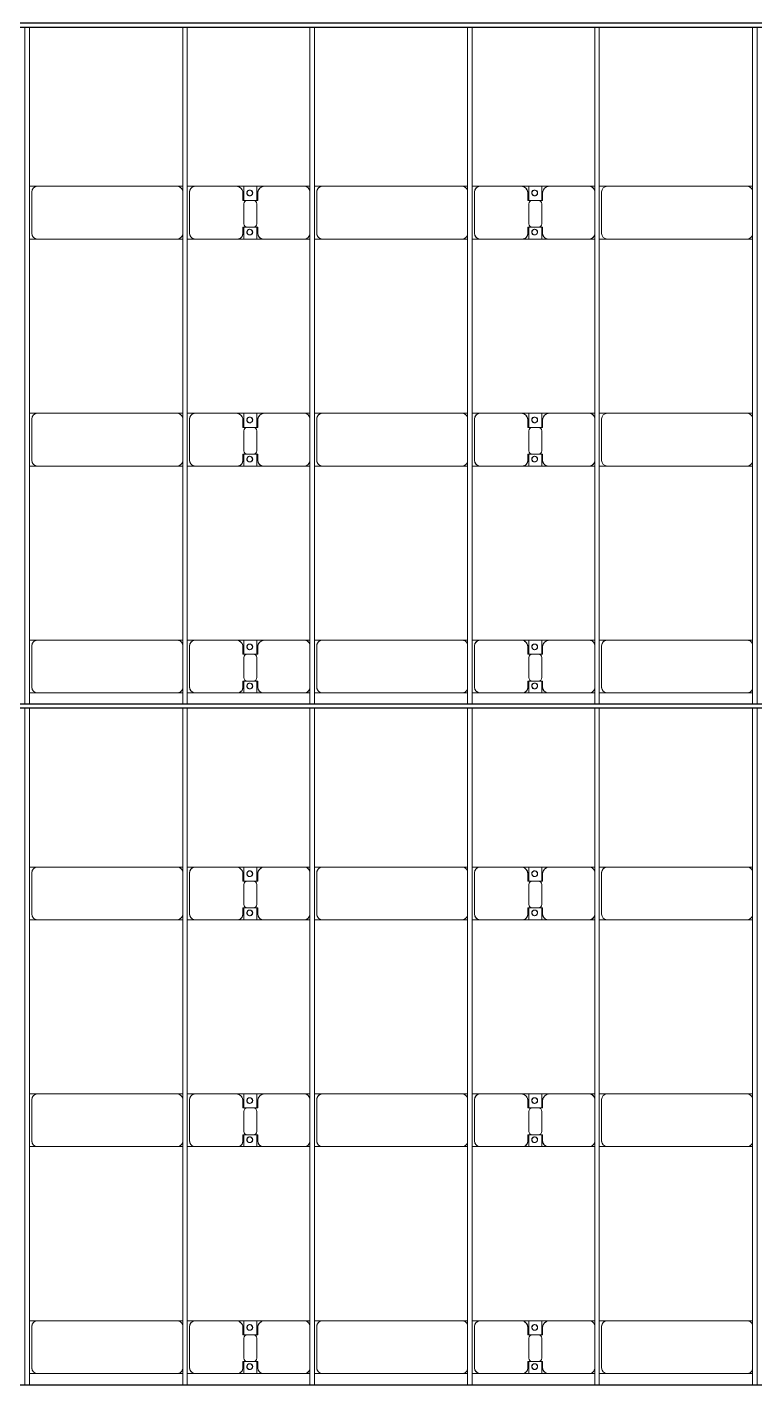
# Model space of a CAD drawing. Header units: millimetres. Extents: x -248177 to 167033, y 156986 to 268923.
# Drawn here: x -183923 to -177513, y 184419 to 196382 of the extents above; entities that cross this region are included whole.
import ezdxf

# ---------------------------------------------------------------- set-up
doc = ezdxf.new("R2010")
doc.units = ezdxf.units.MM
for name, color, linetype, lineweight in [('A-DETL-MBND', 5, 'Continuous', 9), ('A-GENM', 13, 'Continuous', 9), ('S-BEAM', 12, 'Continuous', 9)]:
    doc.layers.add(name, color=color, linetype=linetype, lineweight=lineweight)

# ---------------------------------------------------------------- blocks, each defined once
blk = doc.blocks.new('Dai phao do pin - DẢI PHAO ĐỠ PIN-15978-BỐ TRÍ KHUNG KẾT CẤU BÈ PIN 02')
at = {"layer": 'A-DETL-MBND', "color": 8}
for p, q in [((54530, 242), (54600, 242)), ((54530, 242), (54600, 242)), ((55830, 242), (54600, 242)), ((55830, 242), (55880, 242)), ((55830, 242), (55880, 242)), ((55920, 242), (55990, 242)), ((55920, 242), (55990, 242)), ((56350, 242), (55990, 242)), ((56350, 242), (56532, 242)), ((56532, 242), (56350, 242)), ((56418, 242), (56600, 242)), ((56418, 116), (56418, 242)), ((56600, 242), (56418, 242)), ((56532, 242), (56532, 116)), ((56950, 242), (56600, 242)), ((56950, 242), (57000, 242)), ((56950, 242), (57000, 242)), ((57040, 242), (57110, 242)), ((57040, 242), (57110, 242)), ((58340, 242), (57110, 242)), ((58340, 242), (58390, 242)), ((58340, 242), (58390, 242)), ((58430, 242), (58500, 242)), ((58430, 242), (58500, 242)), ((58860, 242), (58500, 242)), ((58860, 242), (59042, 242)), ((59042, 242), (58860, 242)), ((58928, 242), (59110, 242)), ((58928, 116), (58928, 242)), ((59110, 242), (58928, 242)), ((59042, 242), (59042, 116)), ((59460, 242), (59110, 242)), ((59460, 242), (59510, 242)), ((59460, 242), (59510, 242)), ((59550, 242), (59620, 242)), ((59550, 242), (59620, 242)), ((60850, 242), (59620, 242)), ((60850, 242), (60900, 242)), ((60850, 242), (60900, 242)), ((54550, 192), (54550, -173)), ((55940, 192), (55940, -173)), ((56410, 118), (56410, 182)), ((56540, 182), (56540, 118)), ((57060, 192), (57060, -173)), ((58450, 192), (58450, -173)), ((58920, 118), (58920, 182)), ((59050, 182), (59050, 118)), ((59570, 192), (59570, -173)), ((56502, 118), (56410, 118)), ((56418, 88), (56418, -88)), ((56540, 118), (56448, 118)), ((56532, -88), (56532, 88)), ((59012, 118), (58920, 118)), ((58928, 88), (58928, -88)), ((59050, 118), (58958, 118)), ((59042, -88), (59042, 88)), ((56410, -173), (56410, -118)), ((56410, -118), (56502, -118)), ((56418, -223), (56418, -116)), ((56448, -118), (56540, -118)), ((56532, -116), (56532, -223)), ((56540, -118), (56540, -173)), ((58920, -173), (58920, -118)), ((58920, -118), (59012, -118)), ((58928, -223), (58928, -116)), ((58958, -118), (59050, -118)), ((59042, -116), (59042, -223)), ((59050, -118), (59050, -173)), ((54600, -223), (54530, -223)), ((54600, -223), (54530, -223)), ((54600, -223), (55830, -223)), ((55880, -223), (55830, -223)), ((55880, -223), (55830, -223)), ((55990, -223), (55920, -223)), ((55990, -223), (55920, -223)), ((55990, -223), (56360, -223)), ((56532, -223), (56360, -223)), ((56360, -223), (56532, -223)), ((56590, -223), (56418, -223)), ((56418, -223), (56590, -223)), ((56590, -223), (56950, -223)), ((57000, -223), (56950, -223)), ((57000, -223), (56950, -223)), ((57110, -223), (57040, -223)), ((57110, -223), (57040, -223)), ((57110, -223), (58340, -223)), ((58390, -223), (58340, -223)), ((58390, -223), (58340, -223)), ((58500, -223), (58430, -223)), ((58500, -223), (58430, -223)), ((58500, -223), (58870, -223)), ((59042, -223), (58870, -223)), ((58870, -223), (59042, -223)), ((59100, -223), (58928, -223)), ((58928, -223), (59100, -223)), ((59100, -223), (59460, -223)), ((59510, -223), (59460, -223)), ((59510, -223), (59460, -223)), ((59620, -223), (59550, -223)), ((59620, -223), (59550, -223)), ((59620, -223), (60850, -223)), ((60900, -223), (60850, -223)), ((60900, -223), (60850, -223))]:
    blk.add_line(p, q, dxfattribs=at)
for centre, radius, start, end in [((54600, 192), 50, 90, 180), ((54600, 192), 50, 105, 135), ((55830, 192), 50, 15, 90), ((55830, 192), 50, 60, 90), ((55990, 192), 50, 90, 180), ((55990, 192), 50, 105, 180), ((56350, 182), 60, 0, 90), ((56600, 182), 60, 90, 180), ((56950, 192), 50, 15, 90), ((56950, 192), 50, 15, 75), ((57110, 192), 50, 90, 180), ((57110, 192), 50, 105, 135), ((58340, 192), 50, 15, 90), ((58340, 192), 50, 60, 90), ((58500, 192), 50, 90, 180), ((58500, 192), 50, 105, 180), ((58860, 182), 60, 0, 90), ((59110, 182), 60, 90, 180), ((59460, 192), 50, 15, 90), ((59460, 192), 50, 15, 75), ((59620, 192), 50, 90, 180), ((59620, 192), 50, 105, 135), ((60850, 192), 50, 15, 90), ((60850, 192), 50, 60, 90), ((54600, 192), 50, 150, 180), ((55830, 192), 50, 15, 30), ((56350, 182), 60, 0, 60), ((56469, 183), 25, 0, 180), ((56469, 183), 25, 0, 165), ((56469, 183), 25, 180, 0), ((56471, 183), 25, 0, 180), ((56471, 183), 25, 90, 180), ((56471, 183), 25, 180, 360), ((56471, 183), 25, 180, 300), ((56469, 183), 25, 210, 0), ((56471, 183), 25, 15, 75), ((56471, 183), 25, 330, 345), ((56600, 182), 60, 120, 180), ((57110, 192), 50, 150, 180), ((58340, 192), 50, 15, 30), ((58860, 182), 60, 0, 60), ((58979, 183), 25, 0, 180), ((58979, 183), 25, 0, 165), ((58979, 183), 25, 180, 0), ((58981, 183), 25, 0, 180), ((58981, 183), 25, 90, 180), ((58981, 183), 25, 180, 360), ((58981, 183), 25, 180, 300), ((58979, 183), 25, 210, 0), ((58981, 183), 25, 15, 75), ((58981, 183), 25, 330, 345), ((59110, 182), 60, 120, 180), ((59620, 192), 50, 150, 180), ((60850, 192), 50, 15, 30), ((56448, 88), 30, 90, 180), ((56502, 88), 30, 360, 90), ((58958, 88), 30, 90, 180), ((59012, 88), 30, 360, 90), ((56448, -88), 30, 180, 270), ((56502, -88), 30, 270, 360), ((58958, -88), 30, 180, 270), ((59012, -88), 30, 270, 0), ((54600, -173), 50, 180, 270), ((54600, -173), 50, 180, 210), ((54600, -173), 50, 240, 270), ((55830, -173), 50, 270, 345), ((55830, -173), 50, 285, 300), ((55830, -173), 50, 330, 345), ((55990, -173), 50, 180, 270), ((55990, -173), 50, 180, 255), ((56360, -173), 50, 270, 0), ((56360, -173), 50, 285, 0), ((56469, -162), 25, 0, 180), ((56469, -162), 25, 105, 165), ((56469, -162), 25, 180, 0), ((56469, -162), 25, 195, 0), ((56471, -162), 25, 0, 180), ((56471, -162), 25, 105, 180), ((56471, -162), 25, 180, 360), ((56471, -162), 25, 180, 270), ((56469, -162), 25, 0, 75), ((56471, -162), 25, 15, 75), ((56471, -162), 25, 285, 345), ((56590, -173), 50, 180, 270), ((56590, -173), 50, 180, 255), ((56950, -173), 50, 270, 345), ((56950, -173), 50, 285, 345), ((57110, -173), 50, 180, 270), ((57110, -173), 50, 180, 210), ((57110, -173), 50, 240, 270), ((58340, -173), 50, 270, 345), ((58340, -173), 50, 285, 300), ((58340, -173), 50, 330, 345), ((58500, -173), 50, 180, 270), ((58500, -173), 50, 180, 255), ((58870, -173), 50, 270, 0), ((58870, -173), 50, 285, 360), ((58979, -162), 25, 0, 180), ((58979, -162), 25, 105, 165), ((58979, -162), 25, 180, 0), ((58979, -162), 25, 195, 0), ((58981, -162), 25, 0, 180), ((58981, -162), 25, 105, 180), ((58981, -162), 25, 180, 0), ((58981, -162), 25, 180, 270), ((58979, -162), 25, 0, 75), ((58981, -162), 25, 15, 75), ((58981, -162), 25, 285, 345), ((59100, -173), 50, 180, 270), ((59100, -173), 50, 180, 255), ((59460, -173), 50, 270, 345), ((59460, -173), 50, 285, 345), ((59620, -173), 50, 180, 270), ((59620, -173), 50, 180, 210), ((59620, -173), 50, 240, 270), ((60850, -173), 50, 270, 345), ((60850, -173), 50, 285, 300), ((60850, -173), 50, 330, 345)]:
    blk.add_arc(centre, radius, start, end, dxfattribs=at)
blk = doc.blocks.new('Dai phao do pin - DẢI PHAO ĐỠ PIN-V13-BỐ TRÍ KHUNG KẾT CẤU BÈ PIN 02')
at = {"layer": 'A-DETL-MBND', "color": 8}
for p, q in [((54530, 242), (54600, 242)), ((54530, 242), (54600, 242)), ((55830, 242), (54600, 242)), ((55830, 242), (55880, 242)), ((55830, 242), (55880, 242)), ((55920, 242), (55990, 242)), ((55920, 242), (55990, 242)), ((56350, 242), (55990, 242)), ((56350, 242), (56532, 242)), ((56532, 242), (56350, 242)), ((56418, 242), (56600, 242)), ((56418, 116), (56418, 242)), ((56600, 242), (56418, 242)), ((56532, 242), (56532, 116)), ((56950, 242), (56600, 242)), ((56950, 242), (57000, 242)), ((56950, 242), (57000, 242)), ((57040, 242), (57110, 242)), ((57040, 242), (57110, 242)), ((58340, 242), (57110, 242)), ((58340, 242), (58390, 242)), ((58340, 242), (58390, 242)), ((58430, 242), (58500, 242)), ((58430, 242), (58500, 242)), ((58860, 242), (58500, 242)), ((58860, 242), (59042, 242)), ((59042, 242), (58860, 242)), ((58928, 242), (59110, 242)), ((58928, 116), (58928, 242)), ((59110, 242), (58928, 242)), ((59042, 242), (59042, 116)), ((59460, 242), (59110, 242)), ((59460, 242), (59510, 242)), ((59460, 242), (59510, 242)), ((59550, 242), (59620, 242)), ((59550, 242), (59620, 242)), ((60850, 242), (59620, 242)), ((60850, 242), (60900, 242)), ((60850, 242), (60900, 242)), ((54550, 192), (54550, -173)), ((55940, 192), (55940, -173)), ((56410, 118), (56410, 182)), ((56540, 182), (56540, 118)), ((57060, 192), (57060, -173)), ((58450, 192), (58450, -173)), ((58920, 118), (58920, 182)), ((59050, 182), (59050, 118)), ((59570, 192), (59570, -173)), ((56502, 118), (56410, 118)), ((56418, 88), (56418, -88)), ((56540, 118), (56448, 118)), ((56532, -88), (56532, 88)), ((59012, 118), (58920, 118)), ((58928, 88), (58928, -88)), ((59050, 118), (58958, 118)), ((59042, -88), (59042, 88)), ((56410, -173), (56410, -118)), ((56410, -118), (56502, -118)), ((56418, -223), (56418, -116)), ((56448, -118), (56540, -118)), ((56532, -116), (56532, -223)), ((56540, -118), (56540, -173)), ((58920, -173), (58920, -118)), ((58920, -118), (59012, -118)), ((58928, -223), (58928, -116)), ((58958, -118), (59050, -118)), ((59042, -116), (59042, -223)), ((59050, -118), (59050, -173)), ((54600, -223), (54530, -223)), ((54600, -223), (54530, -223)), ((54600, -223), (55830, -223)), ((55880, -223), (55830, -223)), ((55880, -223), (55830, -223)), ((55990, -223), (55920, -223)), ((55990, -223), (55920, -223)), ((55990, -223), (56360, -223)), ((56532, -223), (56360, -223)), ((56360, -223), (56532, -223)), ((56590, -223), (56418, -223)), ((56418, -223), (56590, -223)), ((56590, -223), (56950, -223)), ((57000, -223), (56950, -223)), ((57000, -223), (56950, -223)), ((57110, -223), (57040, -223)), ((57110, -223), (57040, -223)), ((57110, -223), (58340, -223)), ((58390, -223), (58340, -223)), ((58390, -223), (58340, -223)), ((58500, -223), (58430, -223)), ((58500, -223), (58430, -223)), ((58500, -223), (58870, -223)), ((59042, -223), (58870, -223)), ((58870, -223), (59042, -223)), ((59100, -223), (58928, -223)), ((58928, -223), (59100, -223)), ((59100, -223), (59460, -223)), ((59510, -223), (59460, -223)), ((59510, -223), (59460, -223)), ((59620, -223), (59550, -223)), ((59620, -223), (59550, -223)), ((59620, -223), (60850, -223)), ((60900, -223), (60850, -223)), ((60900, -223), (60850, -223))]:
    blk.add_line(p, q, dxfattribs=at)
for centre, radius, start, end in [((54600, 192), 50, 90, 180), ((54600, 192), 50, 105, 135), ((55830, 192), 50, 15, 90), ((55830, 192), 50, 60, 90), ((55990, 192), 50, 90, 180), ((55990, 192), 50, 105, 180), ((56350, 182), 60, 0, 90), ((56600, 182), 60, 90, 180), ((56950, 192), 50, 15, 90), ((56950, 192), 50, 15, 75), ((57110, 192), 50, 90, 180), ((57110, 192), 50, 105, 135), ((58340, 192), 50, 15, 90), ((58340, 192), 50, 60, 90), ((58500, 192), 50, 90, 180), ((58500, 192), 50, 105, 180), ((58860, 182), 60, 0, 90), ((59110, 182), 60, 90, 180), ((59460, 192), 50, 15, 90), ((59460, 192), 50, 15, 75), ((59620, 192), 50, 90, 180), ((59620, 192), 50, 105, 135), ((60850, 192), 50, 15, 90), ((60850, 192), 50, 60, 90), ((54600, 192), 50, 150, 180), ((55830, 192), 50, 15, 30), ((56350, 182), 60, 4.3649, 60), ((56469, 183), 25, 0, 180), ((56469, 183), 25, 0, 165), ((56469, 183), 25, 180, 0), ((56471, 183), 25, 0, 180), ((56471, 183), 25, 90, 180), ((56471, 183), 25, 180, 360), ((56471, 183), 25, 180, 300), ((56469, 183), 25, 210, 0), ((56471, 183), 25, 15, 75), ((56471, 183), 25, 330, 345), ((56600, 182), 60, 120, 175.6367), ((57110, 192), 50, 150, 180), ((58340, 192), 50, 15, 30), ((58860, 182), 60, 4.3328, 60), ((58979, 183), 25, 0, 180), ((58979, 183), 25, 0, 165), ((58979, 183), 25, 180, 0), ((58981, 183), 25, 0, 180), ((58981, 183), 25, 90, 180), ((58981, 183), 25, 180, 360), ((58981, 183), 25, 180, 300), ((58979, 183), 25, 210, 0), ((58981, 183), 25, 15, 75), ((58981, 183), 25, 330, 345), ((59110, 182), 60, 120, 175.6688), ((59620, 192), 50, 150, 180), ((60850, 192), 50, 15, 30), ((56448, 88), 30, 90, 180), ((56502, 88), 30, 360, 90), ((58958, 88), 30, 90, 180), ((59012, 88), 30, 360, 90), ((56448, -88), 30, 180, 270), ((56502, -88), 30, 270, 360), ((58958, -88), 30, 180, 270), ((59012, -88), 30, 270, 0), ((54600, -173), 50, 180, 270), ((54600, -173), 50, 180, 210), ((54600, -173), 50, 240, 270), ((55830, -173), 50, 270, 345), ((55830, -173), 50, 285, 300), ((55830, -173), 50, 330, 345), ((55990, -173), 50, 180, 270), ((55990, -173), 50, 180, 255), ((56360, -173), 50, 270, 0), ((56360, -173), 50, 285, 0), ((56469, -162), 25, 0, 180), ((56469, -162), 25, 105, 165), ((56469, -162), 25, 180, 0), ((56469, -162), 25, 195, 0), ((56471, -162), 25, 0, 180), ((56471, -162), 25, 105, 180), ((56471, -162), 25, 180, 360), ((56471, -162), 25, 180, 270), ((56469, -162), 25, 0, 75), ((56471, -162), 25, 15, 75), ((56471, -162), 25, 285, 345), ((56590, -173), 50, 180, 270), ((56590, -173), 50, 180, 255), ((56950, -173), 50, 270, 345), ((56950, -173), 50, 285, 345), ((57110, -173), 50, 180, 270), ((57110, -173), 50, 180, 210), ((57110, -173), 50, 240, 270), ((58340, -173), 50, 270, 345), ((58340, -173), 50, 285, 300), ((58340, -173), 50, 330, 345), ((58500, -173), 50, 180, 270), ((58500, -173), 50, 180, 255), ((58870, -173), 50, 270, 0), ((58870, -173), 50, 285, 360), ((58979, -162), 25, 0, 180), ((58979, -162), 25, 105, 165), ((58979, -162), 25, 180, 0), ((58979, -162), 25, 195, 0), ((58981, -162), 25, 0, 180), ((58981, -162), 25, 105, 180), ((58981, -162), 25, 180, 0), ((58981, -162), 25, 180, 270), ((58979, -162), 25, 0, 75), ((58981, -162), 25, 15, 75), ((58981, -162), 25, 285, 345), ((59100, -173), 50, 180, 270), ((59100, -173), 50, 180, 255), ((59460, -173), 50, 270, 345), ((59460, -173), 50, 285, 345), ((59620, -173), 50, 180, 270), ((59620, -173), 50, 180, 210), ((59620, -173), 50, 240, 270), ((60850, -173), 50, 270, 345), ((60850, -173), 50, 285, 300), ((60850, -173), 50, 330, 345)]:
    blk.add_arc(centre, radius, start, end, dxfattribs=at)
blk = doc.blocks.new('Dai phao do pin - DẢI PHAO ĐỠ PIN-V14-BỐ TRÍ KHUNG KẾT CẤU BÈ PIN 02')
at = {"layer": 'A-DETL-MBND', "color": 8}
for p, q in [((54530, 242), (54600, 242)), ((54530, 242), (54600, 242)), ((55830, 242), (54600, 242)), ((55830, 242), (55880, 242)), ((55830, 242), (55880, 242)), ((55920, 242), (55990, 242)), ((55920, 242), (55990, 242)), ((56350, 242), (55990, 242)), ((56350, 242), (56532, 242)), ((56532, 242), (56350, 242)), ((56418, 242), (56600, 242)), ((56418, 116), (56418, 242)), ((56600, 242), (56418, 242)), ((56532, 242), (56532, 116)), ((56950, 242), (56600, 242)), ((56950, 242), (57000, 242)), ((56950, 242), (57000, 242)), ((57040, 242), (57110, 242)), ((57040, 242), (57110, 242)), ((58340, 242), (57110, 242)), ((58340, 242), (58390, 242)), ((58340, 242), (58390, 242)), ((58430, 242), (58500, 242)), ((58430, 242), (58500, 242)), ((58860, 242), (58500, 242)), ((58860, 242), (59042, 242)), ((59042, 242), (58860, 242)), ((58928, 242), (59110, 242)), ((58928, 116), (58928, 242)), ((59110, 242), (58928, 242)), ((59042, 242), (59042, 116)), ((59460, 242), (59110, 242)), ((59460, 242), (59510, 242)), ((59460, 242), (59510, 242)), ((59550, 242), (59620, 242)), ((59550, 242), (59620, 242)), ((60850, 242), (59620, 242)), ((60850, 242), (60900, 242)), ((60850, 242), (60900, 242)), ((54550, 192), (54550, -173)), ((55940, 192), (55940, -173)), ((56410, 118), (56410, 182)), ((56540, 182), (56540, 118)), ((57060, 192), (57060, -173)), ((58450, 192), (58450, -173)), ((58920, 118), (58920, 182)), ((59050, 182), (59050, 118)), ((59570, 192), (59570, -173)), ((56502, 118), (56410, 118)), ((56418, 88), (56418, -88)), ((56540, 118), (56448, 118)), ((56532, -88), (56532, 88)), ((59012, 118), (58920, 118)), ((58928, 88), (58928, -88)), ((59050, 118), (58958, 118)), ((59042, -88), (59042, 88)), ((56410, -173), (56410, -118)), ((56410, -118), (56502, -118)), ((56418, -223), (56418, -116)), ((56448, -118), (56540, -118)), ((56532, -116), (56532, -223)), ((56540, -118), (56540, -173)), ((58920, -173), (58920, -118)), ((58920, -118), (59012, -118)), ((58928, -223), (58928, -116)), ((58958, -118), (59050, -118)), ((59042, -116), (59042, -223)), ((59050, -118), (59050, -173)), ((54600, -223), (54530, -223)), ((54600, -223), (54530, -223)), ((54600, -223), (55830, -223)), ((55880, -223), (55830, -223)), ((55880, -223), (55830, -223)), ((55990, -223), (55920, -223)), ((55990, -223), (55920, -223)), ((55990, -223), (56360, -223)), ((56532, -223), (56360, -223)), ((56360, -223), (56532, -223)), ((56590, -223), (56418, -223)), ((56418, -223), (56590, -223)), ((56590, -223), (56950, -223)), ((57000, -223), (56950, -223)), ((57000, -223), (56950, -223)), ((57110, -223), (57040, -223)), ((57110, -223), (57040, -223)), ((57110, -223), (58340, -223)), ((58390, -223), (58340, -223)), ((58390, -223), (58340, -223)), ((58500, -223), (58430, -223)), ((58500, -223), (58430, -223)), ((58500, -223), (58870, -223)), ((59042, -223), (58870, -223)), ((58870, -223), (59042, -223)), ((59100, -223), (58928, -223)), ((58928, -223), (59100, -223)), ((59100, -223), (59460, -223)), ((59510, -223), (59460, -223)), ((59510, -223), (59460, -223)), ((59620, -223), (59550, -223)), ((59620, -223), (59550, -223)), ((59620, -223), (60850, -223)), ((60900, -223), (60850, -223)), ((60900, -223), (60850, -223))]:
    blk.add_line(p, q, dxfattribs=at)
for centre, radius, start, end in [((54600, 192), 50, 90, 180), ((54600, 192), 50, 105, 135), ((55830, 192), 50, 15, 90), ((55830, 192), 50, 60, 90), ((55990, 192), 50, 90, 180), ((55990, 192), 50, 105, 180), ((56350, 182), 60, 0, 90), ((56600, 182), 60, 90, 180), ((56950, 192), 50, 15, 90), ((56950, 192), 50, 15, 75), ((57110, 192), 50, 90, 180), ((57110, 192), 50, 105, 135), ((58340, 192), 50, 15, 90), ((58340, 192), 50, 60, 90), ((58500, 192), 50, 90, 180), ((58500, 192), 50, 105, 180), ((58860, 182), 60, 0, 90), ((59110, 182), 60, 90, 180), ((59460, 192), 50, 15, 90), ((59460, 192), 50, 15, 75), ((59620, 192), 50, 90, 180), ((59620, 192), 50, 105, 135), ((60850, 192), 50, 15, 90), ((60850, 192), 50, 60, 90), ((54600, 192), 50, 150, 180), ((55830, 192), 50, 15, 30), ((56350, 182), 60, 0, 60), ((56469, 183), 25, 0, 180), ((56469, 183), 25, 0, 165), ((56469, 183), 25, 180, 0), ((56471, 183), 25, 0, 180), ((56471, 183), 25, 90, 180), ((56471, 183), 25, 180, 360), ((56471, 183), 25, 180, 300), ((56469, 183), 25, 210, 0), ((56471, 183), 25, 15, 75), ((56471, 183), 25, 330, 345), ((56600, 182), 60, 120, 180), ((57110, 192), 50, 150, 180), ((58340, 192), 50, 15, 30), ((58860, 182), 60, 0, 60), ((58979, 183), 25, 0, 180), ((58979, 183), 25, 0, 165), ((58979, 183), 25, 180, 0), ((58981, 183), 25, 0, 180), ((58981, 183), 25, 90, 180), ((58981, 183), 25, 180, 360), ((58981, 183), 25, 180, 300), ((58979, 183), 25, 210, 0), ((58981, 183), 25, 15, 75), ((58981, 183), 25, 330, 345), ((59110, 182), 60, 120, 180), ((59620, 192), 50, 150, 180), ((60850, 192), 50, 15, 30), ((56448, 88), 30, 90, 180), ((56502, 88), 30, 360, 90), ((58958, 88), 30, 90, 180), ((59012, 88), 30, 360, 90), ((56448, -88), 30, 180, 270), ((56502, -88), 30, 270, 360), ((58958, -88), 30, 180, 270), ((59012, -88), 30, 270, 0), ((54600, -173), 50, 180, 270), ((54600, -173), 50, 180, 210), ((54600, -173), 50, 240, 270), ((55830, -173), 50, 270, 345), ((55830, -173), 50, 285, 300), ((55830, -173), 50, 330, 345), ((55990, -173), 50, 180, 270), ((55990, -173), 50, 180, 255), ((56360, -173), 50, 270, 0), ((56360, -173), 50, 285, 0), ((56469, -162), 25, 0, 180), ((56469, -162), 25, 105, 165), ((56469, -162), 25, 180, 0), ((56469, -162), 25, 195, 0), ((56471, -162), 25, 0, 180), ((56471, -162), 25, 105, 180), ((56471, -162), 25, 180, 360), ((56471, -162), 25, 180, 270), ((56469, -162), 25, 0, 75), ((56471, -162), 25, 15, 75), ((56471, -162), 25, 285, 345), ((56590, -173), 50, 180, 270), ((56590, -173), 50, 180, 255), ((56950, -173), 50, 270, 345), ((56950, -173), 50, 285, 345), ((57110, -173), 50, 180, 270), ((57110, -173), 50, 180, 210), ((57110, -173), 50, 240, 270), ((58340, -173), 50, 270, 345), ((58340, -173), 50, 285, 300), ((58340, -173), 50, 330, 345), ((58500, -173), 50, 180, 270), ((58500, -173), 50, 180, 255), ((58870, -173), 50, 270, 0), ((58870, -173), 50, 285, 360), ((58979, -162), 25, 0, 180), ((58979, -162), 25, 105, 165), ((58979, -162), 25, 180, 0), ((58979, -162), 25, 195, 0), ((58981, -162), 25, 0, 180), ((58981, -162), 25, 105, 180), ((58981, -162), 25, 180, 0), ((58981, -162), 25, 180, 270), ((58979, -162), 25, 0, 75), ((58981, -162), 25, 15, 75), ((58981, -162), 25, 285, 345), ((59100, -173), 50, 180, 270), ((59100, -173), 50, 180, 255), ((59460, -173), 50, 270, 345), ((59460, -173), 50, 285, 345), ((59620, -173), 50, 180, 270), ((59620, -173), 50, 180, 210), ((59620, -173), 50, 240, 270), ((60850, -173), 50, 270, 345), ((60850, -173), 50, 285, 300), ((60850, -173), 50, 330, 345)]:
    blk.add_arc(centre, radius, start, end, dxfattribs=at)
blk = doc.blocks.new('Dai phao do pin - DẢI PHAO ĐỠ PIN-V15-BỐ TRÍ KHUNG KẾT CẤU BÈ PIN 02')
at = {"layer": 'A-DETL-MBND', "color": 8}
for p, q in [((54530, 242), (54600, 242)), ((54530, 242), (54600, 242)), ((55830, 242), (54600, 242)), ((55830, 242), (55880, 242)), ((55830, 242), (55880, 242)), ((55920, 242), (55990, 242)), ((55920, 242), (55990, 242)), ((56350, 242), (55990, 242)), ((56350, 242), (56532, 242)), ((56532, 242), (56350, 242)), ((56418, 242), (56600, 242)), ((56418, 116), (56418, 242)), ((56600, 242), (56418, 242)), ((56532, 242), (56532, 116)), ((56950, 242), (56600, 242)), ((56950, 242), (57000, 242)), ((56950, 242), (57000, 242)), ((57040, 242), (57110, 242)), ((57040, 242), (57110, 242)), ((58340, 242), (57110, 242)), ((58340, 242), (58390, 242)), ((58340, 242), (58390, 242)), ((58430, 242), (58500, 242)), ((58430, 242), (58500, 242)), ((58860, 242), (58500, 242)), ((58860, 242), (59042, 242)), ((59042, 242), (58860, 242)), ((58928, 242), (59110, 242)), ((58928, 116), (58928, 242)), ((59110, 242), (58928, 242)), ((59042, 242), (59042, 116)), ((59460, 242), (59110, 242)), ((59460, 242), (59510, 242)), ((59460, 242), (59510, 242)), ((59550, 242), (59620, 242)), ((59550, 242), (59620, 242)), ((60850, 242), (59620, 242)), ((60850, 242), (60900, 242)), ((60850, 242), (60900, 242)), ((54550, 192), (54550, -173)), ((55940, 192), (55940, -173)), ((56410, 118), (56410, 182)), ((56540, 182), (56540, 118)), ((57060, 192), (57060, -173)), ((58450, 192), (58450, -173)), ((58920, 118), (58920, 182)), ((59050, 182), (59050, 118)), ((59570, 192), (59570, -173)), ((56502, 118), (56410, 118)), ((56418, 88), (56418, -88)), ((56540, 118), (56448, 118)), ((56532, -88), (56532, 88)), ((59012, 118), (58920, 118)), ((58928, 88), (58928, -88)), ((59050, 118), (58958, 118)), ((59042, -88), (59042, 88)), ((56410, -173), (56410, -118)), ((56410, -118), (56502, -118)), ((56418, -223), (56418, -116)), ((56448, -118), (56540, -118)), ((56532, -116), (56532, -223)), ((56540, -118), (56540, -173)), ((58920, -173), (58920, -118)), ((58920, -118), (59012, -118)), ((58928, -223), (58928, -116)), ((58958, -118), (59050, -118)), ((59042, -116), (59042, -223)), ((59050, -118), (59050, -173)), ((54600, -223), (54530, -223)), ((54600, -223), (54530, -223)), ((54600, -223), (55830, -223)), ((55880, -223), (55830, -223)), ((55880, -223), (55830, -223)), ((55990, -223), (55920, -223)), ((55990, -223), (55920, -223)), ((55990, -223), (56360, -223)), ((56532, -223), (56360, -223)), ((56360, -223), (56532, -223)), ((56590, -223), (56418, -223)), ((56418, -223), (56590, -223)), ((56590, -223), (56950, -223)), ((57000, -223), (56950, -223)), ((57000, -223), (56950, -223)), ((57110, -223), (57040, -223)), ((57110, -223), (57040, -223)), ((57110, -223), (58340, -223)), ((58390, -223), (58340, -223)), ((58390, -223), (58340, -223)), ((58500, -223), (58430, -223)), ((58500, -223), (58430, -223)), ((58500, -223), (58870, -223)), ((59042, -223), (58870, -223)), ((58870, -223), (59042, -223)), ((59100, -223), (58928, -223)), ((58928, -223), (59100, -223)), ((59100, -223), (59460, -223)), ((59510, -223), (59460, -223)), ((59510, -223), (59460, -223)), ((59620, -223), (59550, -223)), ((59620, -223), (59550, -223)), ((59620, -223), (60850, -223)), ((60900, -223), (60850, -223)), ((60900, -223), (60850, -223))]:
    blk.add_line(p, q, dxfattribs=at)
for centre, radius, start, end in [((54600, 192), 50, 90, 180), ((54600, 192), 50, 105, 135), ((55830, 192), 50, 15, 90), ((55830, 192), 50, 60, 90), ((55990, 192), 50, 90, 180), ((55990, 192), 50, 105, 180), ((56350, 182), 60, 0, 90), ((56600, 182), 60, 90, 180), ((56950, 192), 50, 15, 90), ((56950, 192), 50, 15, 75), ((57110, 192), 50, 90, 180), ((57110, 192), 50, 105, 135), ((58340, 192), 50, 15, 90), ((58340, 192), 50, 60, 90), ((58500, 192), 50, 90, 180), ((58500, 192), 50, 105, 180), ((58860, 182), 60, 0, 90), ((59110, 182), 60, 90, 180), ((59460, 192), 50, 15, 90), ((59460, 192), 50, 15, 75), ((59620, 192), 50, 90, 180), ((59620, 192), 50, 105, 135), ((60850, 192), 50, 15, 90), ((60850, 192), 50, 60, 90), ((54600, 192), 50, 150, 180), ((55830, 192), 50, 15, 30), ((56350, 182), 60, 0, 60), ((56469, 183), 25, 0, 180), ((56469, 183), 25, 0, 165), ((56469, 183), 25, 180, 0), ((56471, 183), 25, 0, 180), ((56471, 183), 25, 90, 180), ((56471, 183), 25, 180, 360), ((56471, 183), 25, 180, 300), ((56469, 183), 25, 210, 0), ((56471, 183), 25, 15, 75), ((56471, 183), 25, 330, 345), ((56600, 182), 60, 120, 180), ((57110, 192), 50, 150, 180), ((58340, 192), 50, 15, 30), ((58860, 182), 60, 0, 60), ((58979, 183), 25, 0, 180), ((58979, 183), 25, 0, 165), ((58979, 183), 25, 180, 0), ((58981, 183), 25, 0, 180), ((58981, 183), 25, 90, 180), ((58981, 183), 25, 180, 360), ((58981, 183), 25, 180, 300), ((58979, 183), 25, 210, 0), ((58981, 183), 25, 15, 75), ((58981, 183), 25, 330, 345), ((59110, 182), 60, 120, 180), ((59620, 192), 50, 150, 180), ((60850, 192), 50, 15, 30), ((56448, 88), 30, 90, 180), ((56502, 88), 30, 360, 90), ((58958, 88), 30, 90, 180), ((59012, 88), 30, 360, 90), ((56448, -88), 30, 180, 270), ((56502, -88), 30, 270, 360), ((58958, -88), 30, 180, 270), ((59012, -88), 30, 270, 0), ((54600, -173), 50, 180, 270), ((54600, -173), 50, 180, 210), ((54600, -173), 50, 240, 258.7513), ((55830, -173), 50, 270, 345), ((55830, -173), 50, 285, 300), ((55830, -173), 50, 330, 345), ((55990, -173), 50, 180, 270), ((55990, -173), 50, 180, 255), ((56360, -173), 50, 270, 0), ((56360, -173), 50, 285, 0), ((56469, -162), 25, 0, 180), ((56469, -162), 25, 105, 165), ((56469, -162), 25, 180, 0), ((56469, -162), 25, 195, 0), ((56471, -162), 25, 0, 180), ((56471, -162), 25, 105, 180), ((56471, -162), 25, 180, 360), ((56471, -162), 25, 180, 270), ((56469, -162), 25, 0, 75), ((56471, -162), 25, 15, 75), ((56471, -162), 25, 285, 345), ((56590, -173), 50, 180, 270), ((56590, -173), 50, 180, 255), ((56950, -173), 50, 270, 345), ((56950, -173), 50, 285, 345), ((57110, -173), 50, 180, 270), ((57110, -173), 50, 180, 210), ((57110, -173), 50, 240, 259.0439), ((58340, -173), 50, 270, 345), ((58340, -173), 50, 285, 300), ((58340, -173), 50, 330, 345), ((58500, -173), 50, 180, 270), ((58500, -173), 50, 180, 255), ((58870, -173), 50, 270, 0), ((58870, -173), 50, 285, 360), ((58979, -162), 25, 0, 180), ((58979, -162), 25, 105, 165), ((58979, -162), 25, 180, 0), ((58979, -162), 25, 195, 0), ((58981, -162), 25, 0, 180), ((58981, -162), 25, 105, 180), ((58981, -162), 25, 180, 0), ((58981, -162), 25, 180, 270), ((58979, -162), 25, 0, 75), ((58981, -162), 25, 15, 75), ((58981, -162), 25, 285, 345), ((59100, -173), 50, 180, 270), ((59100, -173), 50, 180, 255), ((59460, -173), 50, 270, 345), ((59460, -173), 50, 285, 345), ((59620, -173), 50, 180, 270), ((59620, -173), 50, 180, 210), ((59620, -173), 50, 240, 259.3366), ((60850, -173), 50, 270, 345), ((60850, -173), 50, 285, 300), ((60850, -173), 50, 330, 345)]:
    blk.add_arc(centre, radius, start, end, dxfattribs=at)
blk = doc.blocks.new('Dai phao do pin - DẢI PHAO ĐỠ PIN-V16-BỐ TRÍ KHUNG KẾT CẤU BÈ PIN 02')
at = {"layer": 'A-DETL-MBND', "color": 8}
for p, q in [((54530, 242), (54600, 242)), ((54530, 242), (54600, 242)), ((55830, 242), (54600, 242)), ((55830, 242), (55880, 242)), ((55830, 242), (55880, 242)), ((55920, 242), (55990, 242)), ((55920, 242), (55990, 242)), ((56350, 242), (55990, 242)), ((56350, 242), (56532, 242)), ((56532, 242), (56350, 242)), ((56418, 242), (56600, 242)), ((56418, 116), (56418, 242)), ((56600, 242), (56418, 242)), ((56532, 242), (56532, 116)), ((56950, 242), (56600, 242)), ((56950, 242), (57000, 242)), ((56950, 242), (57000, 242)), ((57040, 242), (57110, 242)), ((57040, 242), (57110, 242)), ((58340, 242), (57110, 242)), ((58340, 242), (58390, 242)), ((58340, 242), (58390, 242)), ((58430, 242), (58500, 242)), ((58430, 242), (58500, 242)), ((58860, 242), (58500, 242)), ((58860, 242), (59042, 242)), ((59042, 242), (58860, 242)), ((58928, 242), (59110, 242)), ((58928, 116), (58928, 242)), ((59110, 242), (58928, 242)), ((59042, 242), (59042, 116)), ((59460, 242), (59110, 242)), ((59460, 242), (59510, 242)), ((59460, 242), (59510, 242)), ((59550, 242), (59620, 242)), ((59550, 242), (59620, 242)), ((60850, 242), (59620, 242)), ((60850, 242), (60900, 242)), ((60850, 242), (60900, 242)), ((54550, 192), (54550, -173)), ((55940, 192), (55940, -173)), ((56410, 118), (56410, 182)), ((56540, 182), (56540, 118)), ((57060, 192), (57060, -173)), ((58450, 192), (58450, -173)), ((58920, 118), (58920, 182)), ((59050, 182), (59050, 118)), ((59570, 192), (59570, -173)), ((56502, 118), (56410, 118)), ((56418, 88), (56418, -88)), ((56540, 118), (56448, 118)), ((56532, -88), (56532, 88)), ((59012, 118), (58920, 118)), ((58928, 88), (58928, -88)), ((59050, 118), (58958, 118)), ((59042, -88), (59042, 88)), ((56410, -173), (56410, -118)), ((56410, -118), (56502, -118)), ((56418, -223), (56418, -116)), ((56448, -118), (56540, -118)), ((56532, -116), (56532, -223)), ((56540, -118), (56540, -173)), ((58920, -173), (58920, -118)), ((58920, -118), (59012, -118)), ((58928, -223), (58928, -116)), ((58958, -118), (59050, -118)), ((59042, -116), (59042, -223)), ((59050, -118), (59050, -173)), ((54600, -223), (54530, -223)), ((54600, -223), (54530, -223)), ((54600, -223), (55830, -223)), ((55880, -223), (55830, -223)), ((55880, -223), (55830, -223)), ((55990, -223), (55920, -223)), ((55990, -223), (55920, -223)), ((55990, -223), (56360, -223)), ((56532, -223), (56360, -223)), ((56360, -223), (56532, -223)), ((56590, -223), (56418, -223)), ((56418, -223), (56590, -223)), ((56590, -223), (56950, -223)), ((57000, -223), (56950, -223)), ((57000, -223), (56950, -223)), ((57110, -223), (57040, -223)), ((57110, -223), (57040, -223)), ((57110, -223), (58340, -223)), ((58390, -223), (58340, -223)), ((58390, -223), (58340, -223)), ((58500, -223), (58430, -223)), ((58500, -223), (58430, -223)), ((58500, -223), (58870, -223)), ((59042, -223), (58870, -223)), ((58870, -223), (59042, -223)), ((59100, -223), (58928, -223)), ((58928, -223), (59100, -223)), ((59100, -223), (59460, -223)), ((59510, -223), (59460, -223)), ((59510, -223), (59460, -223)), ((59620, -223), (59550, -223)), ((59620, -223), (59550, -223)), ((59620, -223), (60850, -223)), ((60900, -223), (60850, -223)), ((60900, -223), (60850, -223))]:
    blk.add_line(p, q, dxfattribs=at)
for centre, radius, start, end in [((54600, 192), 50, 90, 180), ((54600, 192), 50, 105, 135), ((55830, 192), 50, 15, 90), ((55830, 192), 50, 60, 90), ((55990, 192), 50, 90, 180), ((55990, 192), 50, 105, 180), ((56350, 182), 60, 0, 90), ((56600, 182), 60, 90, 180), ((56950, 192), 50, 15, 90), ((56950, 192), 50, 15, 75), ((57110, 192), 50, 90, 180), ((57110, 192), 50, 105, 135), ((58340, 192), 50, 15, 90), ((58340, 192), 50, 60, 90), ((58500, 192), 50, 90, 180), ((58500, 192), 50, 105, 180), ((58860, 182), 60, 0, 90), ((59110, 182), 60, 90, 180), ((59460, 192), 50, 15, 90), ((59460, 192), 50, 15, 75), ((59620, 192), 50, 90, 180), ((59620, 192), 50, 105, 135), ((60850, 192), 50, 15, 90), ((60850, 192), 50, 60, 90), ((54600, 192), 50, 150, 180), ((55830, 192), 50, 15, 30), ((56350, 182), 60, 0, 60), ((56469, 183), 25, 0, 180), ((56469, 183), 25, 0, 165), ((56469, 183), 25, 180, 0), ((56471, 183), 25, 0, 180), ((56471, 183), 25, 90, 180), ((56471, 183), 25, 180, 360), ((56471, 183), 25, 180, 300), ((56469, 183), 25, 210, 0), ((56471, 183), 25, 15, 75), ((56471, 183), 25, 330, 345), ((56600, 182), 60, 120, 180), ((57110, 192), 50, 150, 180), ((58340, 192), 50, 15, 30), ((58860, 182), 60, 0, 60), ((58979, 183), 25, 0, 180), ((58979, 183), 25, 0, 165), ((58979, 183), 25, 180, 0), ((58981, 183), 25, 0, 180), ((58981, 183), 25, 90, 180), ((58981, 183), 25, 180, 360), ((58981, 183), 25, 180, 300), ((58979, 183), 25, 210, 0), ((58981, 183), 25, 15, 75), ((58981, 183), 25, 330, 345), ((59110, 182), 60, 120, 180), ((59620, 192), 50, 150, 180), ((60850, 192), 50, 15, 30), ((56448, 88), 30, 90, 180), ((56502, 88), 30, 360, 90), ((58958, 88), 30, 90, 180), ((59012, 88), 30, 360, 90), ((56448, -88), 30, 180, 270), ((56502, -88), 30, 270, 360), ((58958, -88), 30, 180, 270), ((59012, -88), 30, 270, 0), ((54600, -173), 50, 180, 270), ((54600, -173), 50, 180, 210), ((54600, -173), 50, 240, 270), ((55830, -173), 50, 270, 345), ((55830, -173), 50, 285, 300), ((55830, -173), 50, 330, 345), ((55990, -173), 50, 180, 270), ((55990, -173), 50, 180, 255), ((56360, -173), 50, 270, 0), ((56360, -173), 50, 285, 0), ((56469, -162), 25, 0, 180), ((56469, -162), 25, 105, 165), ((56469, -162), 25, 180, 0), ((56469, -162), 25, 195, 0), ((56471, -162), 25, 0, 180), ((56471, -162), 25, 105, 180), ((56471, -162), 25, 180, 360), ((56471, -162), 25, 180, 270), ((56469, -162), 25, 0, 75), ((56471, -162), 25, 15, 75), ((56471, -162), 25, 285, 345), ((56590, -173), 50, 180, 270), ((56590, -173), 50, 180, 255), ((56950, -173), 50, 270, 345), ((56950, -173), 50, 285, 345), ((57110, -173), 50, 180, 270), ((57110, -173), 50, 180, 210), ((57110, -173), 50, 240, 270), ((58340, -173), 50, 270, 345), ((58340, -173), 50, 285, 300), ((58340, -173), 50, 330, 345), ((58500, -173), 50, 180, 270), ((58500, -173), 50, 180, 255), ((58870, -173), 50, 270, 0), ((58870, -173), 50, 285, 360), ((58979, -162), 25, 0, 180), ((58979, -162), 25, 105, 165), ((58979, -162), 25, 180, 0), ((58979, -162), 25, 195, 0), ((58981, -162), 25, 0, 180), ((58981, -162), 25, 105, 180), ((58981, -162), 25, 180, 0), ((58981, -162), 25, 180, 270), ((58979, -162), 25, 0, 75), ((58981, -162), 25, 15, 75), ((58981, -162), 25, 285, 345), ((59100, -173), 50, 180, 270), ((59100, -173), 50, 180, 255), ((59460, -173), 50, 270, 345), ((59460, -173), 50, 285, 345), ((59620, -173), 50, 180, 270), ((59620, -173), 50, 180, 210), ((59620, -173), 50, 240, 270), ((60850, -173), 50, 270, 345), ((60850, -173), 50, 285, 300), ((60850, -173), 50, 330, 345)]:
    blk.add_arc(centre, radius, start, end, dxfattribs=at)
blk = doc.blocks.new('Dai phao do pin - DẢI PHAO ĐỠ PIN-V17-BỐ TRÍ KHUNG KẾT CẤU BÈ PIN 02')
at = {"layer": 'A-DETL-MBND', "color": 8}
for p, q in [((54530, 242), (54600, 242)), ((54530, 242), (54600, 242)), ((55830, 242), (54600, 242)), ((55830, 242), (55880, 242)), ((55830, 242), (55880, 242)), ((55920, 242), (55990, 242)), ((55920, 242), (55990, 242)), ((56350, 242), (55990, 242)), ((56350, 242), (56532, 242)), ((56532, 242), (56350, 242)), ((56418, 242), (56600, 242)), ((56418, 116), (56418, 242)), ((56600, 242), (56418, 242)), ((56532, 242), (56532, 116)), ((56950, 242), (56600, 242)), ((56950, 242), (57000, 242)), ((56950, 242), (57000, 242)), ((57040, 242), (57110, 242)), ((57040, 242), (57110, 242)), ((58340, 242), (57110, 242)), ((58340, 242), (58390, 242)), ((58340, 242), (58390, 242)), ((58430, 242), (58500, 242)), ((58430, 242), (58500, 242)), ((58860, 242), (58500, 242)), ((58860, 242), (59042, 242)), ((59042, 242), (58860, 242)), ((58928, 242), (59110, 242)), ((58928, 116), (58928, 242)), ((59110, 242), (58928, 242)), ((59042, 242), (59042, 116)), ((59460, 242), (59110, 242)), ((59460, 242), (59510, 242)), ((59460, 242), (59510, 242)), ((59550, 242), (59620, 242)), ((59550, 242), (59620, 242)), ((60850, 242), (59620, 242)), ((60850, 242), (60900, 242)), ((60850, 242), (60900, 242)), ((54550, 192), (54550, -173)), ((55940, 192), (55940, -173)), ((56410, 118), (56410, 182)), ((56540, 182), (56540, 118)), ((57060, 192), (57060, -173)), ((58450, 192), (58450, -173)), ((58920, 118), (58920, 182)), ((59050, 182), (59050, 118)), ((59570, 192), (59570, -173)), ((56502, 118), (56410, 118)), ((56418, 88), (56418, -88)), ((56540, 118), (56448, 118)), ((56532, -88), (56532, 88)), ((59012, 118), (58920, 118)), ((58928, 88), (58928, -88)), ((59050, 118), (58958, 118)), ((59042, -88), (59042, 88)), ((56410, -173), (56410, -118)), ((56410, -118), (56502, -118)), ((56418, -223), (56418, -116)), ((56448, -118), (56540, -118)), ((56532, -116), (56532, -223)), ((56540, -118), (56540, -173)), ((58920, -173), (58920, -118)), ((58920, -118), (59012, -118)), ((58928, -223), (58928, -116)), ((58958, -118), (59050, -118)), ((59042, -116), (59042, -223)), ((59050, -118), (59050, -173)), ((54600, -223), (54530, -223)), ((54600, -223), (54530, -223)), ((54600, -223), (55830, -223)), ((55880, -223), (55830, -223)), ((55880, -223), (55830, -223)), ((55990, -223), (55920, -223)), ((55990, -223), (55920, -223)), ((55990, -223), (56360, -223)), ((56532, -223), (56360, -223)), ((56360, -223), (56532, -223)), ((56590, -223), (56418, -223)), ((56418, -223), (56590, -223)), ((56590, -223), (56950, -223)), ((57000, -223), (56950, -223)), ((57000, -223), (56950, -223)), ((57110, -223), (57040, -223)), ((57110, -223), (57040, -223)), ((57110, -223), (58340, -223)), ((58390, -223), (58340, -223)), ((58390, -223), (58340, -223)), ((58500, -223), (58430, -223)), ((58500, -223), (58430, -223)), ((58500, -223), (58870, -223)), ((59042, -223), (58870, -223)), ((58870, -223), (59042, -223)), ((59100, -223), (58928, -223)), ((58928, -223), (59100, -223)), ((59100, -223), (59460, -223)), ((59510, -223), (59460, -223)), ((59510, -223), (59460, -223)), ((59620, -223), (59550, -223)), ((59620, -223), (59550, -223)), ((59620, -223), (60850, -223)), ((60900, -223), (60850, -223)), ((60900, -223), (60850, -223))]:
    blk.add_line(p, q, dxfattribs=at)
for centre, radius, start, end in [((54600, 192), 50, 90, 180), ((54600, 192), 50, 105, 135), ((55830, 192), 50, 15, 90), ((55830, 192), 50, 60, 90), ((55990, 192), 50, 90, 180), ((55990, 192), 50, 105, 180), ((56350, 182), 60, 0, 90), ((56600, 182), 60, 90, 180), ((56950, 192), 50, 15, 90), ((56950, 192), 50, 15, 75), ((57110, 192), 50, 90, 180), ((57110, 192), 50, 105, 135), ((58340, 192), 50, 15, 90), ((58340, 192), 50, 60, 90), ((58500, 192), 50, 90, 180), ((58500, 192), 50, 105, 180), ((58860, 182), 60, 0, 90), ((59110, 182), 60, 90, 180), ((59460, 192), 50, 15, 90), ((59460, 192), 50, 15, 75), ((59620, 192), 50, 90, 180), ((59620, 192), 50, 105, 135), ((60850, 192), 50, 15, 90), ((60850, 192), 50, 60, 90), ((54600, 192), 50, 150, 180), ((55830, 192), 50, 15, 30), ((56350, 182), 60, 0, 60), ((56469, 183), 25, 0, 180), ((56469, 183), 25, 0, 165), ((56469, 183), 25, 180, 0), ((56471, 183), 25, 0, 180), ((56471, 183), 25, 90, 180), ((56471, 183), 25, 180, 360), ((56471, 183), 25, 180, 300), ((56469, 183), 25, 210, 0), ((56471, 183), 25, 15, 75), ((56471, 183), 25, 330, 345), ((56600, 182), 60, 120, 180), ((57110, 192), 50, 150, 180), ((58340, 192), 50, 15, 30), ((58860, 182), 60, 0, 60), ((58979, 183), 25, 0, 180), ((58979, 183), 25, 0, 165), ((58979, 183), 25, 180, 0), ((58981, 183), 25, 0, 180), ((58981, 183), 25, 90, 180), ((58981, 183), 25, 180, 360), ((58981, 183), 25, 180, 300), ((58979, 183), 25, 210, 0), ((58981, 183), 25, 15, 75), ((58981, 183), 25, 330, 345), ((59110, 182), 60, 120, 180), ((59620, 192), 50, 150, 180), ((60850, 192), 50, 15, 30), ((56448, 88), 30, 90, 180), ((56502, 88), 30, 360, 90), ((58958, 88), 30, 90, 180), ((59012, 88), 30, 360, 90), ((56448, -88), 30, 180, 270), ((56502, -88), 30, 270, 360), ((58958, -88), 30, 180, 270), ((59012, -88), 30, 270, 0), ((54600, -173), 50, 180, 270), ((54600, -173), 50, 180, 210), ((54600, -173), 50, 240, 270), ((55830, -173), 50, 270, 345), ((55830, -173), 50, 285, 300), ((55830, -173), 50, 330, 345), ((55990, -173), 50, 180, 270), ((55990, -173), 50, 180, 255), ((56360, -173), 50, 270, 0), ((56360, -173), 50, 285, 0), ((56469, -162), 25, 0, 180), ((56469, -162), 25, 105, 165), ((56469, -162), 25, 180, 0), ((56469, -162), 25, 195, 0), ((56471, -162), 25, 0, 180), ((56471, -162), 25, 105, 180), ((56471, -162), 25, 180, 360), ((56471, -162), 25, 180, 270), ((56469, -162), 25, 0, 75), ((56471, -162), 25, 15, 75), ((56471, -162), 25, 285, 345), ((56590, -173), 50, 180, 270), ((56590, -173), 50, 180, 255), ((56950, -173), 50, 270, 345), ((56950, -173), 50, 285, 345), ((57110, -173), 50, 180, 270), ((57110, -173), 50, 180, 210), ((57110, -173), 50, 240, 270), ((58340, -173), 50, 270, 345), ((58340, -173), 50, 285, 300), ((58340, -173), 50, 330, 345), ((58500, -173), 50, 180, 270), ((58500, -173), 50, 180, 255), ((58870, -173), 50, 270, 0), ((58870, -173), 50, 285, 360), ((58979, -162), 25, 0, 180), ((58979, -162), 25, 105, 165), ((58979, -162), 25, 180, 0), ((58979, -162), 25, 195, 0), ((58981, -162), 25, 0, 180), ((58981, -162), 25, 105, 180), ((58981, -162), 25, 180, 0), ((58981, -162), 25, 180, 270), ((58979, -162), 25, 0, 75), ((58981, -162), 25, 15, 75), ((58981, -162), 25, 285, 345), ((59100, -173), 50, 180, 270), ((59100, -173), 50, 180, 255), ((59460, -173), 50, 270, 345), ((59460, -173), 50, 285, 345), ((59620, -173), 50, 180, 270), ((59620, -173), 50, 180, 210), ((59620, -173), 50, 240, 270), ((60850, -173), 50, 270, 345), ((60850, -173), 50, 285, 300), ((60850, -173), 50, 330, 345)]:
    blk.add_arc(centre, radius, start, end, dxfattribs=at)
blk = doc.blocks.new('Dầm C52 - Dầm C52-24593-BỐ TRÍ KHUNG KẾT CẤU BÈ PIN 02')
at = {"layer": 'S-BEAM', "color": 1}
for p, q in [((-28178, 20), (-22218, 20)), ((-22178, 20), (-16218, 20)), ((-22218, -20), (-28178, -20)), ((-16218, -20), (-22178, -20))]:
    blk.add_line(p, q, dxfattribs=at)
blk = doc.blocks.new('Dầm C52 - Hộp 40x60-25285-BỐ TRÍ KHUNG KẾT CẤU BÈ PIN 02')
at = {"layer": 'S-BEAM', "color": 3, "lineweight": 25}
blk.add_line((-92418, 20), (92418, 20), dxfattribs=at)
blk = doc.blocks.new('Dầm C52 - Hộp 40x60-16517-BỐ TRÍ KHUNG KẾT CẤU BÈ PIN 02')
at = {"layer": 'S-BEAM', "color": 3, "lineweight": 25}
for p, q in [((-109999, 20), (109999, 20)), ((109999, -20), (-109999, -20))]:
    blk.add_line(p, q, dxfattribs=at)
blk = doc.blocks.new('HOBANMONG_BEPIN 2_rvt-1-BỐ TRÍ KHUNG KẾT CẤU BÈ PIN 02')
at = {"layer": 'A-GENM', "lineweight": 9, "rotation": 0.0007586094741477002}
for name, p in [('Dai phao do pin - DẢI PHAO ĐỠ PIN-V17-BỐ TRÍ KHUNG KẾT CẤU BÈ PIN 02', (-238432, 194737)), ('Dai phao do pin - DẢI PHAO ĐỠ PIN-V16-BỐ TRÍ KHUNG KẾT CẤU BÈ PIN 02', (-238432, 192737)), ('Dai phao do pin - DẢI PHAO ĐỠ PIN-V15-BỐ TRÍ KHUNG KẾT CẤU BÈ PIN 02', (-238432, 190738)), ('Dai phao do pin - DẢI PHAO ĐỠ PIN-V14-BỐ TRÍ KHUNG KẾT CẤU BÈ PIN 02', (-238432, 188739)), ('Dai phao do pin - DẢI PHAO ĐỠ PIN-V13-BỐ TRÍ KHUNG KẾT CẤU BÈ PIN 02', (-238432, 186740)), ('Dai phao do pin - DẢI PHAO ĐỠ PIN-15978-BỐ TRÍ KHUNG KẾT CẤU BÈ PIN 02', (-238432, 184741))]:
    blk.add_blockref(name, p, dxfattribs=at)
at = {"layer": 'S-BEAM', "lineweight": 9}
for name, p, rotation in [('Dầm C52 - Dầm C52-24593-BỐ TRÍ KHUNG KẾT CẤU BÈ PIN 02', (-183923, 212598), 90.00075860989138), ('Dầm C52 - Dầm C52-24593-BỐ TRÍ KHUNG KẾT CẤU BÈ PIN 02', (-182533, 212598), 90.00075860989138), ('Dầm C52 - Dầm C52-24593-BỐ TRÍ KHUNG KẾT CẤU BÈ PIN 02', (-181413, 212598), 90.00075860989138), ('Dầm C52 - Dầm C52-24593-BỐ TRÍ KHUNG KẾT CẤU BÈ PIN 02', (-180023, 212598), 90.00075860989138), ('Dầm C52 - Dầm C52-24593-BỐ TRÍ KHUNG KẾT CẤU BÈ PIN 02', (-178903, 212598), 90.00075860989138), ('Dầm C52 - Dầm C52-24593-BỐ TRÍ KHUNG KẾT CẤU BÈ PIN 02', (-177513, 212598), 90.00075860989138), ('Dầm C52 - Hộp 40x60-16517-BỐ TRÍ KHUNG KẾT CẤU BÈ PIN 02', (-131154, 196401), 0.0007586094741477002), ('Dầm C52 - Hộp 40x60-16517-BỐ TRÍ KHUNG KẾT CẤU BÈ PIN 02', (-131154, 190401), 0.0007586094741477002), ('Dầm C52 - Hộp 40x60-25285-BỐ TRÍ KHUNG KẾT CẤU BÈ PIN 02', (-148736, 184400), 0.0007586094741477002)]:
    blk.add_blockref(name, p, dxfattribs=dict(at, rotation=rotation))

msp = doc.modelspace()

# ---------------------------------------------------------------- block references
at = {"lineweight": 5}
msp.add_blockref('HOBANMONG_BEPIN 2_rvt-1-BỐ TRÍ KHUNG KẾT CẤU BÈ PIN 02', (0, 0), dxfattribs=at)

doc.saveas('drawing.dxf')
